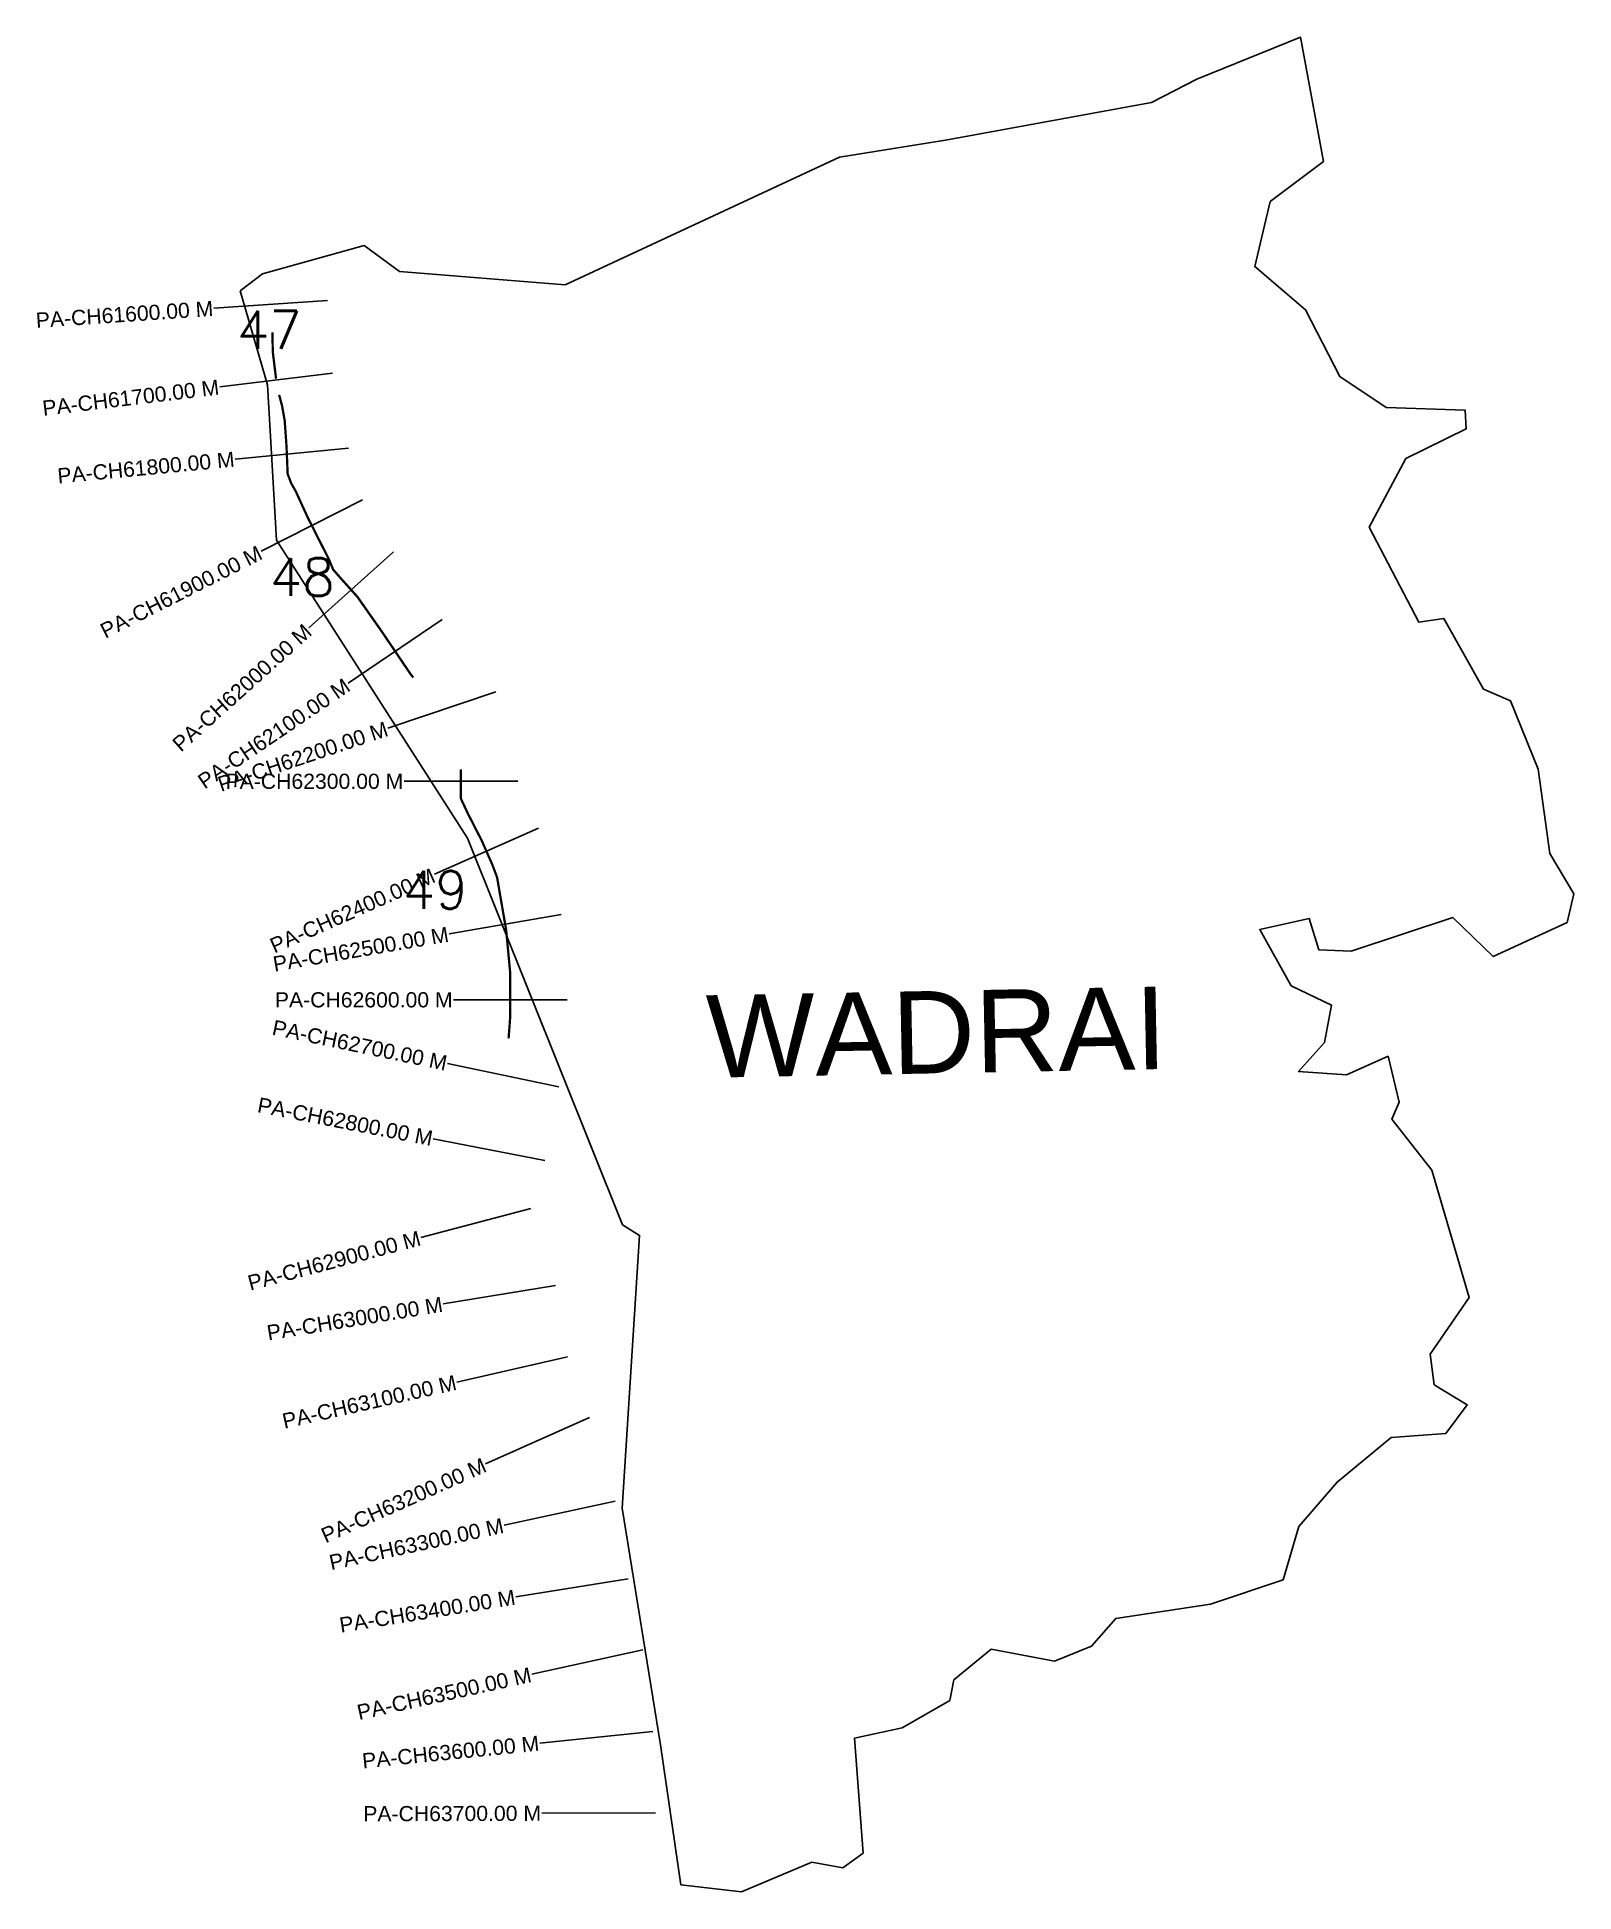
# Model space of a CAD drawing. Header units: metres. Extents: x 259287 to 261314, y 2175188 to 2177634.
import ezdxf
from ezdxf.enums import TextEntityAlignment as Align

# ---------------------------------------------------------------- set-up
doc = ezdxf.new("R2010")
doc.units = ezdxf.units.M
for name, color, linetype in [('ARTIFICIALLY PROTECTED', 4, 'Continuous'), ('CS', 134, 'Continuous'), ('CSMark', 6, 'Continuous'), ('VILLAGE NAME', 250, 'Continuous')]:
    doc.layers.add(name, color=color, linetype=linetype)
doc.styles.add('DynamicDimensions', font='arial.ttf')
doc.styles.get("Standard").update_dxf_attribs({"font": 'simplex.shx'})

msp = doc.modelspace()

# ---------------------------------------------------------------- linework, layer by layer
at = {"color": 6, "flags": 128}
msp.add_lwpolyline([(259554.6, 2177299.5), (259583.9, 2177321.6), (259718, 2177359), (259764.6, 2177325), (259983.2, 2177307.4), (260345.1, 2177475.5), (260484.8, 2177498.2), (260756.5, 2177547.9), (260816.5, 2177578.7), (260953.1, 2177634), (260983.3, 2177470), (260913.2, 2177417.1), (260892.9, 2177331.3), (260959.9, 2177274.4), (261004.9, 2177186.2), (261066.2, 2177145.6), (261170.4, 2177141.8), (261171.6, 2177117.3), (261091.9, 2177078.1), (261043.6, 2176987.7), (261109.1, 2176862.4), (261142.3, 2176867.3), (261194.6, 2176774), (261230.3, 2176758.8), (261266.8, 2176668.3), (261281.9, 2176557.1), (261313.8, 2176504), (261304.7, 2176466.3), (261207.4, 2176421.3), (261154.3, 2176472.9), (261020.2, 2176428.3), (260977.5, 2176430.2), (260964.5, 2176471.6), (260899.5, 2176456.8), (260941, 2176382.9), (260994.1, 2176357.4), (260985, 2176308), (260950.7, 2176269.6), (261013.8, 2176265.5), (261068.7, 2176289.8), (261083.3, 2176229.4), (261073.5, 2176206.7), (261126.6, 2176139.5), (261175.8, 2175971.7), (261124.1, 2175896.8), (261129.6, 2175856.6), (261173.1, 2175830), (261144.8, 2175792.3), (261072.8, 2175787.1), (261001.4, 2175728.3), (260950.8, 2175669.5), (260930.3, 2175599.4), (260834.3, 2175567.4), (260709.4, 2175548.4), (260677.5, 2175511.8), (260628.9, 2175492), (260545.3, 2175507.8), (260495.8, 2175467.4), (260490.5, 2175440.2), (260427.8, 2175403.9), (260365, 2175390.7), (260376.2, 2175239), (260349.7, 2175219.3), (260308.8, 2175226.8), (260216, 2175187.7), (260135.8, 2175197.1), (260109.1, 2175381.8), (260058.4, 2175693.7), (260081.4, 2176053.6), (260058.8, 2176067.3), (259854.4, 2176577.5), (259602.5, 2176970.3), (259590.8, 2177175.5), (259554.6, 2177299.5)], dxfattribs=at)
at = {"layer": 'ARTIFICIALLY PROTECTED', "const_width": 3, "flags": 128}
for points in [[(259597.1, 2177244.6), (259597.6, 2177218.8), (259601.9, 2177183.3)], [(259606, 2177162.1), (259609.9, 2177147.2), (259613.3, 2177128.2), (259615.7, 2177094.1), (259617.2, 2177057.9), (259621.9, 2177045.4), (259627.9, 2177034.9), (259643.6, 2177000.6), (259671.9, 2176944.7), (259677.1, 2176931.9), (259687.7, 2176919.7), (259709.1, 2176895.9), (259741.9, 2176849.2), (259779.5, 2176793.6), (259782.9, 2176789.4)]]:
    msp.add_lwpolyline(points, dxfattribs=at)
at = {"layer": 'ARTIFICIALLY PROTECTED', "flags": 128}
msp.add_lwpolyline([(259845.7, 2176668.1, 3, 3, 0), (259845.7, 2176629.6, 3, 3, 0), (259855, 2176609.8, 3, 3, 0), (259873.3, 2176574, 3, 3, 0), (259887.1, 2176542.7, 3, 3, 0), (259893.4, 2176525.9, 3, 3, 0), (259904.1, 2176464.1, 3, 3, 0), (259905.5, 2176455.6, 3, 3, 0), (259910.8, 2176399.3, 3, 3, 0), (259910.8, 2176342.1, 3, 3, 0), (259908.6, 2176313.3, 0, 0, 0)], format="xyseb", dxfattribs=at)
at = {"layer": 'CS'}
for p, q in [((259669.7, 2177286.4), (259520, 2177276.3)), ((259676.5, 2177190.7), (259527.6, 2177172.7)), ((259697.3, 2177091.8), (259547.9, 2177077.5)), ((259716, 2177023.6), (259582.2, 2176955.8)), ((259756.6, 2176955.2), (259645, 2176855)), ((259821.1, 2176866), (259696.9, 2176781.8)), ((259891.6, 2176770.3), (259749.4, 2176722.6)), ((259920.7, 2176652.5), (259770.7, 2176652.5)), ((259947.9, 2176590.6), (259810.8, 2176529.8)), ((259978, 2176476.6), (259830.2, 2176451.2)), ((259985.8, 2176364.3), (259835.8, 2176364.3)), ((259974.9, 2176249.7), (259828.1, 2176280.3)), ((259956.4, 2176152.4), (259809.2, 2176181.1)), ((259937.9, 2176089.1), (259792.9, 2176050.6)), ((259970.4, 2175987.4), (259822.4, 2175963.1)), ((259986.5, 2175893.3), (259840.2, 2175860.2)), ((260015.3, 2175813.2), (259878.3, 2175752.2)), ((260049.2, 2175703.2), (259902.6, 2175671.5)), ((260066.3, 2175600.6), (259918.2, 2175576.8)), ((260085.7, 2175507), (259939.2, 2175474.7)), ((260099, 2175399.2), (259949.8, 2175384.1)), ((260102.4, 2175292), (259952.4, 2175291.5))]:
    msp.add_line(p, q, dxfattribs=at)

# ---------------------------------------------------------------- texts
at = {"char_height": 50, "attachment_point": 1}
for s, insert in [('47', (259550.2, 2177272.8)), ('48', (259593.5, 2176946.9)), ('49', (259769, 2176534.4))]:
    msp.add_mtext_dynamic_manual_height_columns(s, width=84.374, gutter_width=1, heights=[0], dxfattribs=dict(at, insert=insert))
at = {"layer": 'CSMark', "style": 'DynamicDimensions'}
for s, rotation, p in [('PA-CH61600.00 M', 3.8508, (259519, 2177276.2)), ('PA-CH61700.00 M', 6.8913, (259526.6, 2177172.5)), ('PA-CH61800.00 M', 5.4517, (259547, 2177077.4)), ('PA-CH61900.00 M', 26.8861, (259581.3, 2176955.3)), ('PA-CH62000.00 M', 41.9254, (259644.2, 2176854.3)), ('PA-CH62100.00 M', 34.1198, (259696.1, 2176781.3)), ('PA-CH62200.00 M', 18.5137, (259748.4, 2176722.3)), ('PA-CH62300.00 M', 0.0088, (259769.7, 2176652.5)), ('PA-CH62400.00 M', 23.9207, (259809.9, 2176529.4)), ('PA-CH62500.00 M', 9.7677, (259829.2, 2176451)), ('PA-CH62700.00 M', 348.2345, (259827.1, 2176280.5)), ('PA-CH62800.00 M', 348.9761, (259808.2, 2176181.3)), ('PA-CH62900.00 M', 14.8559, (259791.9, 2176050.4)), ('PA-CH63000.00 M', 9.3452, (259821.4, 2175962.9)), ('PA-CH63100.00 M', 12.7528, (259839.3, 2175860)), ('PA-CH63200.00 M', 23.9959, (259877.3, 2175751.8)), ('PA-CH63300.00 M', 12.1999, (259901.6, 2175671.3)), ('PA-CH63400.00 M', 9.1386, (259917.2, 2175576.6)), ('PA-CH63500.00 M', 12.4156, (259938.2, 2175474.5)), ('PA-CH63600.00 M', 5.7703, (259948.8, 2175384)), ('PA-CH63700.00 M', 0.1686, (259951.4, 2175291.5))]:
    msp.add_text(s, height=20, rotation=rotation, dxfattribs=at).set_placement(p, align=Align.MIDDLE_RIGHT)
msp.add_text('PA-CH62600.00 M', height=20, dxfattribs=at).set_placement((259834.8, 2176364.3), align=Align.MIDDLE_RIGHT)
at = {"layer": 'VILLAGE NAME', "insert": (260168.3, 2176370.2), "char_height": 108.748, "attachment_point": 1, "rotation": 1.1028}
msp.add_mtext_dynamic_manual_height_columns('{\\fArial|b0|i0|c0|p34;WADRAI}', width=726.929, gutter_width=543.7, heights=[0], dxfattribs=at)

doc.saveas('drawing.dxf')
